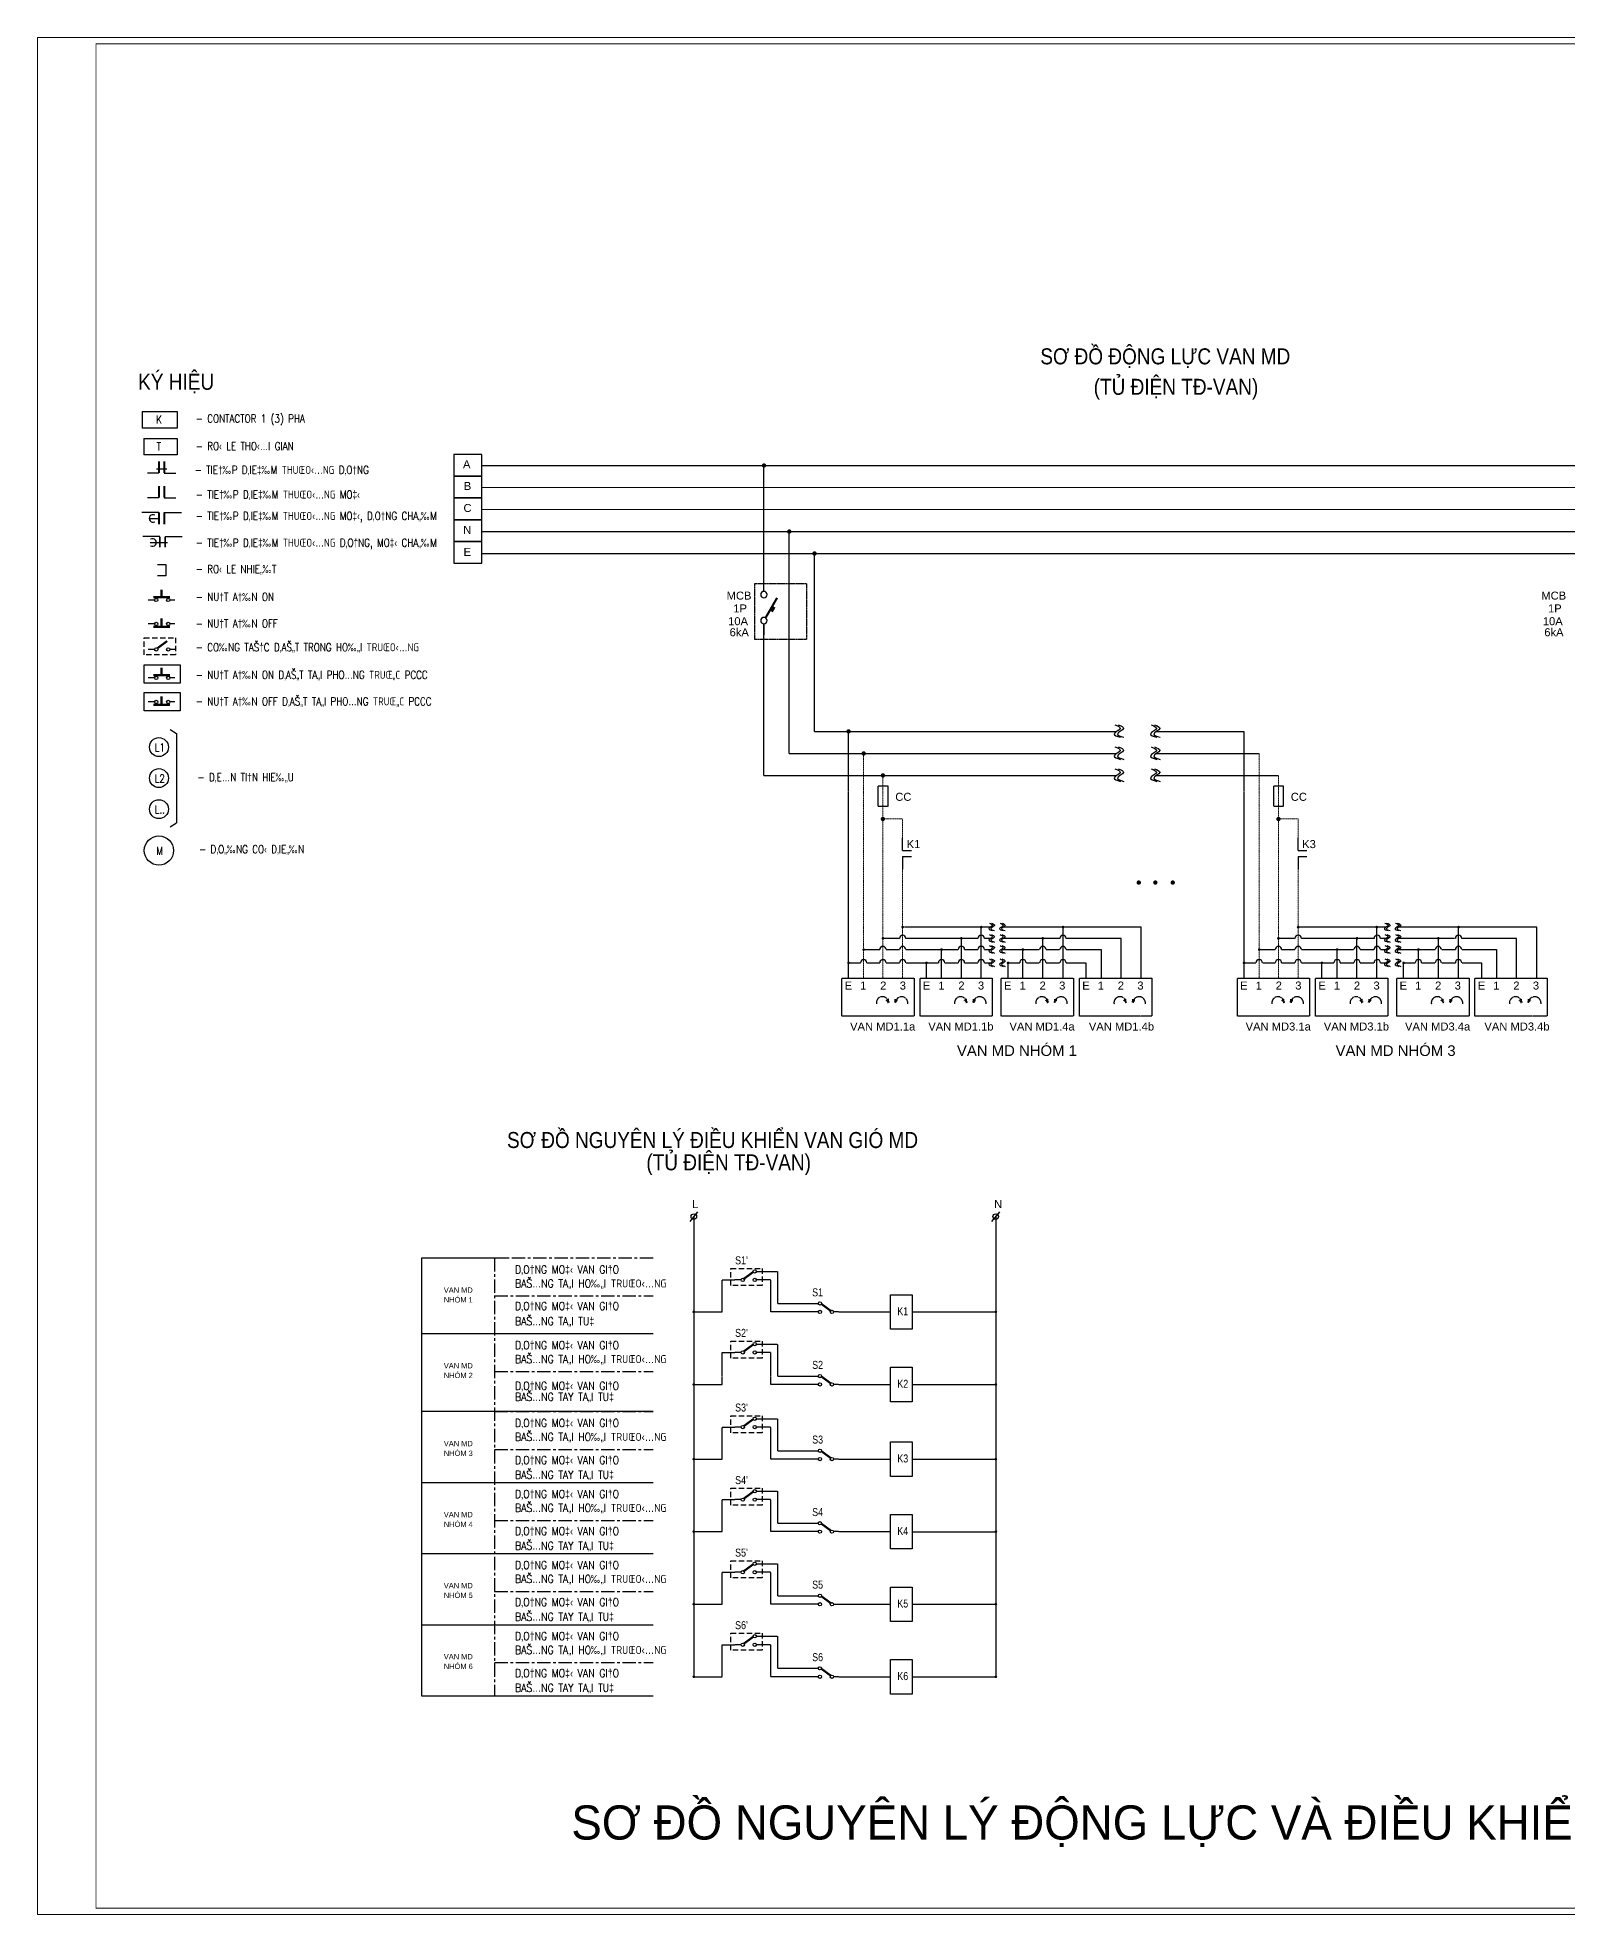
# Model space of a CAD drawing. Header units: millimetres. Extents: x -91525 to 4597779, y -698580 to 576167.
# Drawn here: x -91525 to -19815, y 163452 to 251426 of the extents above; entities that cross this region are included whole.
import ezdxf
from ezdxf.enums import TextEntityAlignment as Align

# ---------------------------------------------------------------- set-up
doc = ezdxf.new("R2010")
doc.units = ezdxf.units.MM
for name, pattern in [('CENTER', [2, 1.25, -0.25, 0.25, -0.25]), ('DASHED', [19.05, 12.7, -6.35]), ('DASHED2', [0.375, 0.25, -0.125]), ('HIDDEN', [0.375, 0.25, -0.125]), ('HIDDEN2', [4.7625, 3.175, -1.5875])]:
    doc.linetypes.add(name, pattern=pattern)
doc.layers.get('DEFPOINTS').update_dxf_attribs({"lineweight": 5})
for name, color, linetype, lineweight in [('0-----E-Line', 4, 'DASHED', 0), ('0---TBD---SD', 2, 'Continuous', 25), ('KHUNG TEN SD3 - Ariyana 2007$0$0-CON', 253, 'Continuous', 0), ('TBI', 2, 'Continuous', 25)]:
    doc.layers.add(name, color=color, linetype=linetype, lineweight=lineweight)
for name, color, linetype in [('0-----E.Text', 3, 'Continuous'), ('0-----ED-Text', 3, 'Continuous'), ('0---TBD', 2, 'Continuous'), ('0---TEXT', 3, 'Continuous'), ('0-CDC-ME2-Equip', 2, 'Continuous'), ('0-TEXTDIEN', 4, 'Continuous'), ('1-DAY', 4, 'DASHED'), ('2', 3, 'Continuous'), ('4', 2, 'Continuous'), ('CHU', 2, 'Continuous'), ('CHUTO', 3, 'Continuous'), ('DAY', 4, 'Continuous'), ('DAY DAN', 4, 'DASHED2'), ('DAY-CS', 4, 'HIDDEN'), ('HIIDEN', 2, 'HIDDEN2'), ('MANH', 9, 'Continuous'), ('PHU KIEN', 7, 'Continuous'), ('TBD', 2, 'Continuous'), ('TEXT', 6, 'Continuous')]:
    doc.layers.add(name, color=color, linetype=linetype)
doc.styles.add('0-----E.Arial', font='arial.ttf')
doc.styles.add('AVANTH', font='VHAVAN.TTF')
doc.styles.add('E-Diagram', font='arial.ttf')
doc.styles.add('ROMANS', font='romans.shx', dxfattribs={"width": 0.7, "bigfont": 'vns.shx'})
doc.styles.add('ROMANS1', font='ROMANS1.shx', dxfattribs={"width": 0.8})

# ---------------------------------------------------------------- blocks, each defined once
blk = doc.blocks.new('DI2')
at = {"layer": '0-CDC-ME2-Equip'}
for p, q in [((0, 1000), (0, 1250)), ((0, 250), (0, 0))]:
    blk.add_line(p, q, dxfattribs=at)
for points, const_width in [([(-37, 390), (-302, 850)], 50), ([(-177, 533), (-239, 641)], 60)]:
    blk.add_lwpolyline(points, dxfattribs=dict(at, const_width=const_width))
for centre in [(0, 925), (0, 325)]:
    blk.add_circle(centre, 75, dxfattribs=at)
blk = doc.blocks.new('MD valve')
at = {"layer": 'DAY-CS', "color": 2, "ltscale": 5}
blk.add_lwpolyline([(0, 1785), (3386, 1785), (3386, 0), (0, 0)], close=True, dxfattribs=at)
at = {"layer": 'DAY-CS', "color": 1, "ltscale": 5, "elevation": 0}
for points in [[(1621, 576, -1.038522), (2183, 650, 0.218444)], [(3095, 576, 0.974287), (2503, 650, -0.218444)]]:
    blk.add_lwpolyline(points, format="xyb", dxfattribs=at)
for points in [[(2183, 650), (2083, 743), (2133, 760)], [(2183, 650), (2180, 786), (2133, 760)], [(2141, 630), (2227, 671)], [(2545, 630), (2459, 671)], [(2503, 650), (2506, 786), (2552, 760)], [(2503, 650), (2602, 743), (2552, 760)]]:
    blk.add_lwpolyline(points, dxfattribs=at)
at = {"layer": '0-----ED-Text', "linetype": 'Continuous', "style": 'E-Diagram'}
for s, p in [('E', (305, 1241, 0)), ('1', (1003, 1241, 0)), ('2', (1942, 1244, 0)), ('3', (2860, 1244, 0))]:
    blk.add_text(s, height=375, dxfattribs=at).set_placement(p, align=Align.CENTER)
blk = doc.blocks.new('TDM')
at = {"layer": '0---TBD---SD'}
for p, q in [((334849, 442398), (334849, 442782)), ((334849, 442398), (335027, 442398)), ((334849, 442221), (334849, 441837)), ((334849, 442221), (335027, 442221)), ((334938, 442398), (335115, 442398)), ((334938, 442221), (335115, 442221))]:
    blk.add_line(p, q, dxfattribs=at)
blk = doc.blocks.new('KHUNG TEN SD3 - Ariyana 2007')
at = {"layer": 'DEFPOINTS', "color": 1}
blk.add_lwpolyline([(527153.77, 1774368.57), (527559.52, 1774368.57), (527559.52, 1774655.49), (527153.77, 1774655.49)], close=True, dxfattribs=at)
at = {"layer": 'KHUNG TEN SD3 - Ariyana 2007$0$0-CON', "const_width": 0.12}
blk.add_lwpolyline([(527162.72, 1774654.54), (527558.56, 1774654.54), (527558.56, 1774369.53), (527162.72, 1774369.53)], close=True, dxfattribs=at)

msp = doc.modelspace()

# ---------------------------------------------------------------- linework, layer by layer
at = {"color": 1, "linetype": 'CENTER', "ltscale": 500}
for p, q in [((-62665, 194214), (-69531, 194214)), ((-62665, 190669), (-69531, 190669)), ((-62665, 187022, 0), (-69531, 187022, 0))]:
    msp.add_line(p, q, dxfattribs=at)
at = {"color": 1, "linetype": 'CENTER', "ltscale": 500, "elevation": 0}
for points in [[(-70112, 194214), (-70112, 173705)], [(-70112, 192444), (-62665, 192444)], [(-70112, 188899), (-62665, 188899)], [(-70112, 187022), (-62665, 187022)], [(-70112, 185252), (-62665, 185252)], [(-70112, 181923), (-62665, 181923)], [(-70112, 178594), (-62665, 178594)], [(-70112, 175264), (-62665, 175264)]]:
    msp.add_lwpolyline(points, dxfattribs=at)
at = {"layer": '0-----E-Line'}
for p, q in [((-52803, 207345, 0), (-52803, 217870)), ((-34264, 207345, 0), (-34264, 217870)), ((-51900, 207345, 0), (-51900, 216840)), ((-33361, 207345, 0), (-33361, 216840)), ((-50977, 207345, 0), (-50977, 212440)), ((-32438, 207345, 0), (-32438, 212440))]:
    msp.add_line(p, q, dxfattribs=at)
at = {"layer": '0-----E-Line', "elevation": 0}
for points in [[(-51900, 214799), (-50977, 214799), (-50977, 213913)], [(-32438, 213913), (-32438, 214799), (-33361, 214799)]]:
    msp.add_lwpolyline(points, dxfattribs=at)
at = {"layer": '0---TBD', "color": 1}
for p, q in [((-73522, 194214), (-73522, 173705, 0)), ((-69531, 194214), (-73522, 194214)), ((-69531, 194214), (-73522, 194214)), ((-69531, 190669), (-73522, 190669)), ((-69531, 190669), (-73522, 190669)), ((-69531, 190669), (-73522, 190669)), ((-69531, 187022, 0), (-73522, 187022, 0)), ((-69531, 187022, 0), (-73522, 187022, 0)), ((-69531, 187022, 0), (-73522, 187022, 0))]:
    msp.add_line(p, q, dxfattribs=at)
at = {"layer": '0---TBD', "color": 1, "linetype": 'DASHED', "ltscale": 1000}
for p, q in [((-62665, 190669), (-69531, 190669)), ((-62665, 190669), (-69531, 190669)), ((-62665, 187022, 0), (-69531, 187022, 0)), ((-62665, 187022, 0), (-69531, 187022, 0))]:
    msp.add_line(p, q, dxfattribs=at)
at = {"layer": '0---TBD', "color": 1, "elevation": 0}
for points in [[(-73522, 183693), (-62665, 183693)], [(-73522, 180363), (-62665, 180363)], [(-73522, 177034), (-62665, 177034)], [(-73522, 173705), (-62665, 173705)]]:
    msp.add_lwpolyline(points, dxfattribs=at)
at = {"layer": '0---TBD---SD', "linetype": 'Continuous'}
for p, q in [((-85834, 231010), (-86377, 231010)), ((-85466, 231198), (-85951, 231198)), ((-85583, 231010), (-85039, 231010)), ((-85834, 229857), (-86377, 229857)), ((-85583, 229857), (-85039, 229857)), ((-85834, 229164), (-86637, 229164)), ((-86292, 228886), (-85834, 228886)), ((-85583, 229164), (-84780, 229164)), ((-85793, 228038), (-86596, 228038)), ((-85542, 228038), (-84739, 228038)), ((-86251, 227760), (-85440, 227760))]:
    msp.add_line(p, q, dxfattribs=at)
for centre, start, end in [((-86114, 228886), 59.96922, 300.03078), ((-86136, 227760), 239.96922, 120.03078)]:
    msp.add_arc(centre, 178, start, end, dxfattribs=at)
at = {"layer": '2', "color": 2, "linetype": 'Continuous'}
for p, q in [((-85904, 226721), (-85513, 226721)), ((-85513, 226200), (-85904, 226200)), ((-85513, 226721), (-85513, 226200))]:
    msp.add_line(p, q, dxfattribs=at)
at = {"layer": '2', "color": 1, "linetype": 'HIDDEN2', "elevation": 0}
msp.add_lwpolyline([(-55471, 225822), (-57914, 225822), (-57914, 223233), (-55471, 223233)], close=True, dxfattribs=at)
at = {"layer": '2', "color": 1, "ltscale": 0.3, "elevation": 0}
for points in [[(-86532, 222028), (-84842, 222028), (-84842, 221171), (-86532, 221171)], [(-86532, 220728), (-84842, 220728), (-84842, 219872), (-86532, 219872)]]:
    msp.add_lwpolyline(points, close=True, dxfattribs=at)
at = {"layer": '4', "elevation": 0}
for points in [[(-72012, 230860), (-70696, 230860), (-70696, 231877), (-72012, 231877)], [(-72012, 229844), (-70696, 229844), (-70696, 230860), (-72012, 230860)], [(-72012, 228827), (-70696, 228827), (-70696, 229844), (-72012, 229844)], [(-72012, 227810), (-70696, 227810), (-70696, 228827), (-72012, 228827)], [(-72012, 226793), (-70696, 226793), (-70696, 227810), (-72012, 227810)]]:
    msp.add_lwpolyline(points, close=True, dxfattribs=at)
at = {"layer": 'CHU', "color": 2, "linetype": 'Continuous'}
for p, q in [((-86549, 232627), (-84983, 232627)), ((-86549, 232627), (-86549, 231874)), ((-84983, 232627), (-84983, 231874)), ((-84983, 231874), (-86549, 231874))]:
    msp.add_line(p, q, dxfattribs=at)
for centre in [(-85834, 218168), (-85834, 216713), (-85834, 215259)]:
    msp.add_circle(centre, 444, dxfattribs=at)
at = {"layer": 'CHUTO', "linetype": 'Continuous'}
for p, q in [((-86041, 225062), (-86334, 225062)), ((-85083, 225062), (-85323, 225062)), ((-86041, 223939), (-86334, 223939)), ((-85083, 223939), (-85323, 223939)), ((-86041, 222747), (-86334, 222747)), ((-85083, 222747), (-85323, 222747)), ((-86041, 221411), (-86334, 221411)), ((-85083, 221411), (-85323, 221411)), ((-86041, 220288), (-86334, 220288)), ((-85083, 220288), (-85323, 220288)), ((-58546, 193194), (-58839, 193194)), ((-57588, 193194), (-57828, 193194)), ((-54935, 191694), (-55227, 191694)), ((-53976, 191694), (-54217, 191694)), ((-58546, 189794), (-58839, 189794)), ((-57588, 189794), (-57828, 189794)), ((-54935, 188294), (-55227, 188294)), ((-53976, 188294), (-54217, 188294)), ((-58546, 186294), (-58839, 186294)), ((-57588, 186294), (-57828, 186294)), ((-54935, 184794), (-55227, 184794)), ((-53976, 184794), (-54217, 184794)), ((-58546, 182894), (-58839, 182894)), ((-57588, 182894), (-57828, 182894)), ((-54935, 181394), (-55227, 181394)), ((-53976, 181394), (-54217, 181394)), ((-58546, 179494), (-58839, 179494)), ((-57588, 179494), (-57828, 179494)), ((-54935, 177994), (-55227, 177994)), ((-58546, 176094), (-58839, 176094)), ((-57588, 176094), (-57828, 176094)), ((-54935, 174594), (-55227, 174594)), ((-53976, 174594), (-54217, 174594))]:
    msp.add_line(p, q, dxfattribs=at)
for centre in [(-85963, 225062), (-85401, 225062), (-85963, 223939), (-85401, 223939), (-85963, 222747), (-85401, 222747), (-85963, 221411), (-85401, 221411), (-85963, 220288), (-85401, 220288), (-57906, 193589), (-58468, 193194), (-57906, 193194), (-54857, 192089), (-54857, 191694), (-54294, 191694), (-57906, 190189), (-58468, 189794), (-57906, 189794), (-54857, 188689), (-54857, 188294), (-54294, 188294), (-57906, 186689), (-58468, 186294), (-57906, 186294), (-54857, 185189), (-54857, 184794), (-54294, 184794), (-57906, 183289), (-58468, 182894), (-57906, 182894), (-54857, 181789), (-54857, 181394), (-54294, 181394), (-58468, 179494), (-57906, 179889), (-57906, 179494), (-54857, 178389), (-54857, 177994), (-54294, 177994), (-58468, 176094), (-57906, 176489), (-57906, 176094), (-54857, 174989), (-54857, 174594), (-54294, 174594)]:
    msp.add_circle(centre, 77.3, dxfattribs=at)
at = {"layer": 'DAY'}
for p, q in [((-57476, 225467), (-57476, 231369)), ((-56292, 223233), (-56292, 228271)), ((-55107, 218904), (-55107, 227244)), ((-57477, 216840), (-57477, 223942)), ((-56292, 217870), (-56292, 223233))]:
    msp.add_line(p, q, dxfattribs=at)
for centre, start, end in [((-51900, 208676), 0, 180), ((-50977, 209202, 0), 0.76397, 180), ((-50977, 208676), 0, 180), ((-48221, 208678, 0), 0, 180), ((-47295, 209198, 0), 0, 180), ((-47295, 208678, 0), 0, 180), ((-44405, 208676, 0), 0, 180), ((-43458, 209202, 0), 0, 180), ((-43458, 208676, 0), 0, 180), ((-33361, 208676), 0, 180), ((-32438, 209202), 0, 180), ((-32438, 208676), 0, 180), ((-29677, 208676), 0, 180), ((-28730, 209202), 0, 179.23838), ((-28730, 208676), 0, 180), ((-25866, 208676), 0, 180), ((-24919, 209202), 0, 180), ((-24919, 208676), 0, 180), ((-52803, 208053), 360, 180), ((-51900, 208053), 0, 180), ((-50974, 208054), 0, 180), ((-49150, 208054), 0, 180), ((-48221, 208054), 0, 180), ((-47295, 208054), 0, 180), ((-45339, 208052, 0), 0, 180), ((-44405, 208052, 0), 0, 180), ((-43458, 208052, 0), 0, 180), ((-34264, 208052, 0), 0, 179.22618), ((-33361, 208052, 0), 0, 180), ((-32438, 208052, 0), 0, 180), ((-30611, 208052), 0, 180), ((-29677, 208052), 0, 180), ((-28730, 208052), 0, 180), ((-26799, 208052, 0), 0, 180), ((-25866, 208052, 0), 0, 180), ((-24919, 208052, 0), 0, 180)]:
    msp.add_arc(centre, 150, start, end, dxfattribs=at)
at = {"layer": 'DAY DAN', "linetype": 'ByBlock'}
for p, q in [((-70696, 231365), (-7543, 231366)), ((-70696, 230349), (-7543, 230340)), ((-70696, 229313), (-7543, 229308)), ((-70696, 228277), (-7543, 228276)), ((-70696, 227247), (-7543, 227246)), ((-55107, 218904), (-40934, 218904)), ((-39077, 218904), (-34971, 218904, 0)), ((-56292, 217870), (-40934, 217870)), ((-39077, 217870), (-34264, 217870)), ((-57477, 216840), (-40934, 216840)), ((-39077, 216840), (-33361, 216840))]:
    msp.add_line(p, q, dxfattribs=at)
at = {"layer": 'DAY-CS', "color": 2, "linetype": 'Continuous'}
for p, q in [((-60942, 195934), (-60579, 196386)), ((-46789, 195935), (-46425, 196388)), ((-60765, 196162), (-60765, 174594)), ((-46607, 196162), (-46607, 174594))]:
    msp.add_line(p, q, dxfattribs=at)
for points, const_width in [([(-85834, 231566), (-85834, 231010)], 86.8), ([(-85583, 231566), (-85583, 231010)], 86.8), ([(-85834, 230413), (-85834, 229857)], 86.8), ([(-85583, 230413), (-85583, 229857)], 86.8), ([(-85834, 229164), (-85834, 228608)], 86.8), ([(-85583, 229164), (-85583, 228608)], 86.8), ([(-85793, 228038), (-85793, 227538)], 78.1), ([(-85542, 228038), (-85542, 227538)], 78.1)]:
    msp.add_lwpolyline(points, dxfattribs=dict(at, const_width=const_width))
at = {"layer": 'DAY-CS', "color": 1, "ltscale": 1000, "elevation": 0}
for points in [[(-86524, 223283), (-85061, 223283), (-85061, 222485), (-86524, 222485)], [(-59029, 193730), (-57566, 193730), (-57566, 192933), (-59029, 192933)], [(-59029, 190330), (-57566, 190330), (-57566, 189533), (-59029, 189533)], [(-59029, 186830), (-57566, 186830), (-57566, 186033), (-59029, 186033)], [(-59029, 183430), (-57566, 183430), (-57566, 182633), (-59029, 182633)], [(-59029, 180030), (-57566, 180030), (-57566, 179233), (-59029, 179233)], [(-59029, 176630), (-57566, 176630), (-57566, 175833), (-59029, 175833)]]:
    msp.add_lwpolyline(points, close=True, dxfattribs=at)
at = {"layer": 'DAY-CS', "ltscale": 5, "elevation": 0}
for points in [[(-53511, 207345), (-53511, 218904)], [(-34971, 207345), (-34971, 218904)], [(-46856, 209730), (-50977, 209730)], [(-47295, 207345), (-47295, 209730)], [(-39796, 207345), (-39796, 209730), (-46262, 209730)], [(-43458, 207345), (-43458, 209730)], [(-28317, 209730), (-32438, 209730)], [(-28755, 207345), (-28755, 209730)], [(-21256, 207345), (-21256, 209730), (-27723, 209730)], [(-24919, 207345), (-24919, 209730)], [(-52803, 208678), (-52050, 208678)], [(-51127, 209204), (-51900, 209204)], [(-51750, 208678), (-51127, 208678)], [(-47445, 209204), (-50827, 209204)], [(-50827, 208678), (-48371, 208678)], [(-49150, 207345), (-49150, 208678)], [(-48221, 207345), (-48221, 209204)], [(-48071, 208678), (-47445, 208678)], [(-46848, 209204), (-47145, 209204)], [(-47145, 208678), (-46857, 208678)], [(-46262, 208678), (-44555, 208678)], [(-43608, 209204), (-46254, 209204)], [(-45339, 207345), (-45339, 208678)], [(-44405, 207345), (-44405, 209204)], [(-44255, 208678), (-43608, 208678)], [(-40740, 207345), (-40740, 209204), (-43308, 209204)], [(-43308, 208678), (-41678, 208678), (-41678, 207345)], [(-34264, 208678), (-33511, 208678)], [(-32588, 209204), (-33361, 209204)], [(-33211, 208678), (-32588, 208678)], [(-28880, 209204), (-32288, 209204)], [(-32288, 208678), (-29827, 208678)], [(-30611, 207345), (-30611, 208678)], [(-29682, 207345), (-29682, 209204)], [(-29527, 208678), (-28880, 208678)], [(-28309, 209204), (-28580, 209204)], [(-28580, 208678), (-28317, 208678)], [(-27723, 208678), (-26016, 208678)], [(-25069, 209204), (-27715, 209204)], [(-26799, 207345), (-26799, 208678)], [(-25866, 207345), (-25866, 209204)], [(-25716, 208678), (-25069, 208678)], [(-22201, 207345), (-22201, 209204), (-24769, 209204)], [(-24769, 208678), (-23139, 208678), (-23139, 207345)], [(-53511, 208054), (-52953, 208054)], [(-52653, 208054), (-52050, 208054)], [(-51750, 208054), (-51124, 208054)], [(-50824, 208054), (-49300, 208054)], [(-49864, 207345), (-49864, 208054)], [(-49000, 208054), (-48371, 208054)], [(-48071, 208054), (-47445, 208054)], [(-47145, 208054), (-46857, 208054)], [(-46033, 208054), (-45489, 208054)], [(-46033, 207345), (-46033, 208054)], [(-45189, 208054), (-44555, 208054)], [(-44255, 208054), (-43608, 208054)], [(-43308, 208054), (-42390, 208054), (-42390, 207345)], [(-34971, 208054), (-34414, 208054)], [(-34114, 208054), (-33511, 208054)], [(-33211, 208054), (-32588, 208054)], [(-32288, 208054), (-30761, 208054)], [(-31324, 207345), (-31324, 208054)], [(-30461, 208054), (-29827, 208054)], [(-29527, 208054), (-28880, 208054)], [(-28580, 208054), (-28317, 208054)], [(-27494, 208054), (-26949, 208054)], [(-27494, 207345), (-27494, 208054)], [(-26649, 208054), (-26016, 208054)], [(-25716, 208054), (-25069, 208054)], [(-24769, 208054), (-23851, 208054), (-23851, 207345)]]:
    msp.add_lwpolyline(points, dxfattribs=at)
at = {"layer": 'DAY-CS', "color": 2, "ltscale": 5, "elevation": 0}
for points in [[(-52124, 216358), (-51676, 216358), (-51676, 215390), (-52124, 215390)], [(-33584, 216358), (-33137, 216358), (-33137, 215390), (-33584, 215390)]]:
    msp.add_lwpolyline(points, close=True, dxfattribs=at)
at = {"layer": 'DAY-CS', "color": 2, "linetype": 'Continuous', "const_width": 62.5, "elevation": 0}
for points in [[(-51008, 209730, 1), (-50946, 209730, 1)], [(-47326, 209730, 1), (-47264, 209730, 1)], [(-43489, 209730, 1), (-43427, 209730, 1)], [(-32469, 209730, 1), (-32406, 209730, 1)], [(-28787, 209730, 1), (-28724, 209730, 1)], [(-24950, 209730, 1), (-24887, 209730, 1)], [(-52834, 208678, 1), (-52772, 208678, 1)], [(-51931, 209204, 1), (-51869, 209204, 1)], [(-49182, 208678, 1), (-49119, 208678, 1)], [(-48252, 209204, 1), (-48190, 209204, 1)], [(-45370, 208678, 1), (-45308, 208678, 1)], [(-44437, 209204, 1), (-44374, 209204, 1)], [(-34295, 208678, 1), (-34232, 208678, 1)], [(-33392, 209204, 1), (-33329, 209204, 1)], [(-30642, 208678, 1), (-30580, 208678, 1)], [(-29713, 209204, 1), (-29650, 209204, 1)], [(-26831, 208678, 1), (-26768, 208678, 1)], [(-25897, 209204, 1), (-25835, 209204, 1)], [(-53542, 208054, 1), (-53480, 208054, 1)], [(-49895, 208054, 1), (-49832, 208054, 1)], [(-46065, 208054, 1), (-46002, 208054, 1)], [(-35003, 208054, 1), (-34940, 208054, 1)], [(-31355, 208054, 1), (-31293, 208054, 1)], [(-27525, 208054, 1), (-27463, 208054, 1)], [(-60797, 191694, 1), (-60734, 191694, 1)], [(-46638, 191694, 1), (-46576, 191694, 1)], [(-60797, 188294, 1), (-60734, 188294, 1)], [(-46638, 188294, 1), (-46576, 188294, 1)], [(-60797, 184794, 1), (-60734, 184794, 1)], [(-46638, 184794, 1), (-46576, 184794, 1)], [(-60797, 181394, 1), (-60734, 181394, 1)], [(-46638, 181394, 1), (-46576, 181394, 1)], [(-60797, 177994, 1), (-60734, 177994, 1)], [(-46638, 177994, 1), (-46576, 177994, 1)], [(-60797, 174594, 1), (-60734, 174594, 1)], [(-46638, 174594, 1), (-46576, 174594, 1)]]:
    msp.add_lwpolyline(points, format="xyb", close=True, dxfattribs=at)
at = {"layer": 'DAY-CS', "color": 2, "ltscale": 5, "elevation": 0}
for points in [[(-57828, 193589), (-56843, 193589), (-56843, 192089), (-54935, 192089)], [(-60765, 191694), (-59441, 191694), (-59441, 193194), (-58839, 193194)], [(-55227, 191694), (-57153, 191694), (-57153, 193194), (-57588, 193194)], [(-53976, 191694), (-51541, 191694)], [(-50525, 191692), (-46607, 191692)], [(-57828, 190189), (-56843, 190189), (-56843, 188689), (-54935, 188689)], [(-60765, 188294), (-59441, 188294), (-59441, 189794), (-58839, 189794)], [(-55227, 188294), (-57153, 188294), (-57153, 189794), (-57588, 189794)], [(-53976, 188294), (-51541, 188294)], [(-50525, 188292), (-46607, 188292)], [(-57828, 186689), (-56843, 186689), (-56843, 185189), (-54935, 185189)], [(-60765, 184794), (-59441, 184794), (-59441, 186294), (-58839, 186294)], [(-55227, 184794), (-57153, 184794), (-57153, 186294), (-57588, 186294)], [(-53976, 184794), (-51541, 184794)], [(-50525, 184792), (-46607, 184792)], [(-57828, 183289), (-56843, 183289), (-56843, 181789), (-54935, 181789)], [(-60765, 181394), (-59441, 181394), (-59441, 182894), (-58839, 182894)], [(-55227, 181394), (-57153, 181394), (-57153, 182894), (-57588, 182894)], [(-53976, 181394), (-51541, 181394)], [(-50525, 181392), (-46607, 181392)], [(-60765, 177994), (-59441, 177994), (-59441, 179494), (-58839, 179494)], [(-57828, 179889), (-56843, 179889), (-56843, 178389), (-54935, 178389)], [(-55227, 177994), (-57153, 177994), (-57153, 179494), (-57588, 179494)], [(-54217, 177994), (-51541, 177994)], [(-50525, 177992), (-46607, 177992)], [(-60765, 174594), (-59441, 174594), (-59441, 176094), (-58839, 176094)], [(-57828, 176489), (-56843, 176489), (-56843, 174989), (-54935, 174989)], [(-55227, 174594), (-57153, 174594), (-57153, 176094), (-57588, 176094)], [(-53976, 174594), (-51541, 174594)], [(-50525, 174592), (-46607, 174592)]]:
    msp.add_lwpolyline(points, dxfattribs=at)
at = {"layer": 'DAY-CS', "color": 2, "linetype": 'Continuous', "elevation": 0}
for points in [[(-50525, 192500), (-50525, 190884), (-51541, 190884), (-51541, 192500)], [(-50525, 189100), (-50525, 187484), (-51541, 187484), (-51541, 189100)], [(-50525, 185600), (-50525, 183984), (-51541, 183984), (-51541, 185600)], [(-50525, 182200), (-50525, 180584), (-51541, 180584), (-51541, 182200)], [(-50525, 178800), (-50525, 177184), (-51541, 177184), (-51541, 178800)], [(-50525, 175400), (-50525, 173784), (-51541, 173784), (-51541, 175400)]]:
    msp.add_lwpolyline(points, close=True, dxfattribs=at)
at = {"layer": 'DAY-CS', "color": 2, "linetype": 'Continuous'}
for centre in [(-60765, 196162), (-46612, 196163)]:
    msp.add_circle(centre, 130, dxfattribs=at)
for points in [[(-41025, 219216), (-40780, 219040), (-41062, 218792), (-40769, 218627)], [(-40868, 219216), (-40623, 219040), (-40904, 218792), (-40611, 218627)], [(-39325, 219216), (-39080, 219040), (-39362, 218792), (-39069, 218627)], [(-39168, 219216), (-38923, 219040), (-39204, 218792), (-38912, 218627)], [(-41025, 218183), (-40780, 218007), (-41062, 217758), (-40769, 217594)], [(-40868, 218183), (-40623, 218007), (-40904, 217758), (-40611, 217594)], [(-39325, 218182), (-39080, 218007), (-39362, 217758), (-39069, 217594)], [(-39168, 218182), (-38923, 218007), (-39204, 217758), (-38912, 217594)], [(-41025, 217152), (-40780, 216976), (-41062, 216728), (-40769, 216563)], [(-40868, 217152), (-40623, 216976), (-40904, 216728), (-40611, 216563)], [(-39325, 217152), (-39080, 216976), (-39362, 216728), (-39069, 216563)], [(-39168, 217152), (-38923, 216976), (-39204, 216728), (-38912, 216563)], [(-46912, 209385, 0), (-46765, 209280, 0), (-46934, 209131, 0), (-46758, 209032, 0)], [(-46911, 209917, 0), (-46764, 209812, 0), (-46933, 209663, 0), (-46757, 209564, 0)], [(-46818, 209385, 0), (-46671, 209280, 0), (-46840, 209131, 0), (-46664, 209032, 0)], [(-46817, 209917, 0), (-46669, 209812, 0), (-46838, 209663, 0), (-46663, 209564, 0)], [(-46412, 209385, 0), (-46265, 209280, 0), (-46434, 209131, 0), (-46259, 209032, 0)], [(-46411, 209917, 0), (-46264, 209811, 0), (-46433, 209662, 0), (-46257, 209564, 0)], [(-46318, 209385, 0), (-46171, 209280, 0), (-46340, 209131, 0), (-46164, 209032, 0)], [(-46317, 209917, 0), (-46170, 209811, 0), (-46339, 209662, 0), (-46163, 209564, 0)], [(-28373, 209385, 0), (-28225, 209280, 0), (-28394, 209131, 0), (-28219, 209032, 0)], [(-28372, 209917, 0), (-28224, 209812, 0), (-28393, 209663, 0), (-28218, 209564, 0)], [(-28278, 209385, 0), (-28131, 209280, 0), (-28300, 209131, 0), (-28124, 209032, 0)], [(-28277, 209917, 0), (-28130, 209812, 0), (-28299, 209663, 0), (-28123, 209564, 0)], [(-27873, 209385, 0), (-27726, 209280, 0), (-27895, 209131, 0), (-27719, 209032, 0)], [(-27872, 209917, 0), (-27725, 209811, 0), (-27894, 209662, 0), (-27718, 209564, 0)], [(-27779, 209385, 0), (-27631, 209280, 0), (-27800, 209131, 0), (-27625, 209032, 0)], [(-27777, 209917, 0), (-27630, 209811, 0), (-27799, 209662, 0), (-27623, 209564, 0)], [(-46911, 208865), (-46764, 208760), (-46933, 208611), (-46757, 208512)], [(-46817, 208865), (-46669, 208760), (-46838, 208611), (-46663, 208512)], [(-46411, 208865), (-46264, 208760), (-46433, 208611), (-46257, 208512)], [(-46317, 208865), (-46170, 208760), (-46339, 208611), (-46163, 208512)], [(-28372, 208865), (-28224, 208760), (-28393, 208611), (-28218, 208512)], [(-28277, 208865), (-28130, 208760), (-28299, 208611), (-28123, 208512)], [(-27872, 208865), (-27725, 208760), (-27894, 208611), (-27718, 208512)], [(-27777, 208865), (-27630, 208760), (-27799, 208611), (-27623, 208512)], [(-46911, 208242), (-46764, 208136), (-46933, 207987), (-46757, 207888)], [(-46817, 208242), (-46669, 208136), (-46838, 207987), (-46663, 207888)], [(-46411, 208242), (-46264, 208136), (-46433, 207987), (-46257, 207888)], [(-46317, 208242), (-46170, 208136), (-46339, 207987), (-46163, 207888)], [(-28372, 208242), (-28224, 208136), (-28393, 207987), (-28218, 207888)], [(-28277, 208242), (-28130, 208136), (-28299, 207987), (-28123, 207888)], [(-27872, 208242), (-27725, 208136), (-27894, 207987), (-27718, 207888)], [(-27777, 208242), (-27630, 208136), (-27799, 207987), (-27623, 207888)]]:
    msp.add_spline(points, degree=3, dxfattribs=at)
at = {"layer": 'HIIDEN', "linetype": 'Continuous'}
msp.add_circle((-85834, 213320), 686, dxfattribs=at)
at = {"layer": 'MANH', "color": 2, "linetype": 'Continuous', "ltscale": 100}
for p, q in [((-86621, 233899), (-84983, 233899)), ((-86621, 233899), (-86621, 233111)), ((-84983, 233899), (-84983, 233111)), ((-84983, 233111), (-86621, 233111))]:
    msp.add_line(p, q, dxfattribs=at)
at = {"layer": 'PHU KIEN', "color": 9, "linetype": 'Continuous', "ltscale": 40}
for p, q in [((-85302, 219000), (-85012, 218812)), ((-85012, 218812), (-85012, 214614)), ((-85302, 214426), (-85012, 214614))]:
    msp.add_line(p, q, dxfattribs=at)
at = {"layer": 'TBD', "linetype": 'ByBlock', "const_width": 102, "elevation": 0}
for points in [[(-57426, 231366, -1), (-57527, 231366, -1)], [(-56241, 228271, -1), (-56342, 228271, -1)], [(-55056, 227244, -1), (-55158, 227244, -1)], [(-53561, 218904, 1), (-53460, 218904, 1)], [(-52854, 217870, 1), (-52752, 217870, 1)], [(-51951, 216840, 1), (-51849, 216840, 1)], [(-51951, 214799, 1), (-51849, 214799, 1)], [(-33411, 214799, 1), (-33310, 214799, 1)], [(-39958, 211818, 1), (-39856, 211818, 1)], [(-39183, 211818, 1), (-39081, 211818, 1)], [(-38367, 211818, 1), (-38265, 211818, 1)]]:
    msp.add_lwpolyline(points, format="xyb", close=True, dxfattribs=at)
at = {"layer": 'TBI', "linetype": 'Continuous'}
for points, const_width in [([(-86099, 225192), (-85318, 225192)], 109), ([(-85708, 225192), (-85708, 225539)], 109), ([(-86099, 223800), (-85318, 223800)], 109), ([(-85708, 223800), (-85708, 224205)], 109), ([(-85908, 222800), (-85447, 223139)], 100), ([(-85708, 221541), (-85708, 221888)], 109), ([(-86099, 221541), (-85318, 221541)], 109), ([(-86099, 220149), (-85318, 220149)], 109), ([(-85708, 220149), (-85708, 220554)], 109)]:
    msp.add_lwpolyline(points, dxfattribs=dict(at, const_width=const_width))
at = {"layer": 'TBI', "linetype": 'Continuous', "const_width": 100, "elevation": 0}
for points in [[(-58413, 193248), (-57952, 193587)], [(-54350, 191748), (-54811, 192087)], [(-58413, 189848), (-57952, 190187)], [(-54350, 188348), (-54811, 188687)], [(-58413, 186348), (-57952, 186687)], [(-54350, 184848), (-54811, 185187)], [(-58413, 182948), (-57952, 183287)], [(-54350, 181448), (-54811, 181787)], [(-58413, 179548), (-57952, 179887)], [(-54350, 178048), (-54811, 178387)], [(-58413, 176148), (-57952, 176487)], [(-54350, 174648), (-54811, 174987)]]:
    msp.add_lwpolyline(points, dxfattribs=at)

# ---------------------------------------------------------------- block references
at = {"layer": '1-DAY', "xscale": -2.03339571878314, "yscale": 2.03339571878314, "zscale": 2.033395718783139}
msp.add_blockref('DI2', (-57476, 223433), dxfattribs=at)
at = {"layer": 'DAY-CS', "color": 2, "ltscale": 5, "xscale": 306.614037341089, "yscale": 306.614037341089, "zscale": 306.614037341089}
msp.add_blockref('KHUNG TEN SD3 - Ariyana 2007', (-161724270, -543882860), dxfattribs=at)
at = {"layer": 'DAY-CS'}
for p in [(-53826, 205560, 0), (-50160, 205560, 0), (-46354, 205560, 0), (-42689, 205560, 0), (-35286, 205560, 0), (-31621, 205560, 0), (-27815, 205560, 0), (-24149, 205560, 0)]:
    msp.add_blockref('MD valve', p, dxfattribs=at)
at = {"layer": 'PHU KIEN', "color": 9, "xscale": 1.55833333323244, "yscale": 1.55833333323244, "zscale": 1.55833333323244}
for p in [(-572784, -476089), (-554245, -476089)]:
    msp.add_blockref('TDM', p, dxfattribs=at)

# ---------------------------------------------------------------- texts
at = {"layer": '0-----E.Text', "color": 6, "linetype": 'Continuous', "style": '0-----E.Arial', "width": 0.85}
for s, p in [('SƠ ĐỒ ĐỘNG LỰC VAN MD ', (-38541, 236108)), ('KÝ HIỆU', (-85028, 234915)), ('SƠ ĐỒ NGUYÊN LÝ ĐIỀU KHIỂN VAN GIÓ MD ', (-59762, 199376))]:
    msp.add_text(s, height=750, dxfattribs=at).set_placement(p, align=Align.CENTER)
for p in [(-42022, 234680), (-62989, 198330)]:
    msp.add_text('(TỦ ĐIỆN TĐ-VAN)', height=750, dxfattribs=at).set_placement(p)
at = {"layer": '0-----ED-Text', "linetype": 'Continuous', "style": 'E-Diagram'}
for s, p in [('MCB', (-58644, 225081)), ('MCB', (-20457, 225081)), ('1P', (-58592, 224481)), ('1P', (-20405, 224481)), ('10A', (-58690, 223881)), ('6kA', (-58636, 223363)), ('10A', (-20503, 223881)), ('6kA', (-20449, 223363)), ('CC', (-50943, 215650, 0)), ('CC', (-32404, 215650, 0)), ('K1', (-50467, 213434, 0)), ('K3', (-31928, 213434, 0))]:
    msp.add_text(s, height=375, dxfattribs=at).set_placement(p, align=Align.CENTER)
for s, height, p in [('VAN MD1.1a', 375, (-53440, 204884)), ('VAN MD1.1b', 375, (-49774, 204884)), ('VAN MD1.4a', 375, (-45968, 204884)), ('VAN MD1.4b', 375, (-42248, 204884)), ('VAN MD3.1a', 375, (-34900, 204884)), ('VAN MD3.1b', 375, (-31235, 204884)), ('VAN MD3.4a', 375, (-27429, 204884)), ('VAN MD3.4b', 375, (-23709, 204884)), ('VAN MD NHÓM 1', 500, (-48432, 203691)), ('VAN MD NHÓM 3', 500, (-30683, 203691)), ('L', 375, (-60840, 196557)), ('N', 375, (-46686, 196559)), ('VAN MD', 250, (-72483, 192591)), ('NHÓM 1', 250, (-72483, 192137)), ('VAN MD', 250, (-72483, 189046)), ('NHÓM 2', 250, (-72483, 188592)), ('VAN MD', 250, (-72483, 185399, 0)), ('NHÓM 3', 250, (-72483, 184945, 0)), ('VAN MD', 250, (-72483, 182070, 0)), ('NHÓM 4', 250, (-72483, 181616, 0)), ('VAN MD', 250, (-72483, 178741, 0)), ('NHÓM 5', 250, (-72483, 178287, 0)), ('VAN MD', 250, (-72483, 175411, 0)), ('NHÓM 6', 250, (-72483, 174957, 0))]:
    msp.add_text(s, height=height, dxfattribs=at).set_placement(p)
at = {"layer": '0-----ED-Text', "color": 3, "style": 'E-Diagram', "width": 0.8}
for s, p in [("S1'", (-58829, 193924)), ('S1', (-55218, 192424)), ('K1', (-51227, 191538)), ("S2'", (-58829, 190524)), ('S2', (-55218, 189024)), ('K2', (-51227, 188138)), ("S3'", (-58829, 187024)), ('S3', (-55218, 185524)), ('K3', (-51227, 184638)), ("S4'", (-58829, 183624)), ('S4', (-55218, 182124)), ('K4', (-51227, 181238)), ("S5'", (-58829, 180224)), ('S5', (-55218, 178724)), ('K5', (-51227, 177838)), ("S6'", (-58829, 176824)), ('S6', (-55218, 175324)), ('K6', (-51227, 174438))]:
    msp.add_text(s, height=375, dxfattribs=at).set_placement(p)
at = {"layer": '0-----ED-Text', "linetype": 'Continuous', "style": 'E-Diagram'}
for tag, p in [('A', (-71409, 231424)), ('B', (-71370, 230407)), ('C', (-71370, 229376)), ('N', (-71382, 228346)), ('E', (-71382, 227315))]:
    msp.add_attdef(tag, text='', height=375, dxfattribs=at).set_placement(p, align=Align.MIDDLE_CENTER)
at = {"layer": '0---TEXT', "linetype": 'Continuous', "style": 'ROMANS1', "width": 0.85}
for s, p in [('D‚O†NG MO‡‹ VAN GI†O', (-69142, 193492)), ('BAŠ…NG TA„I HO‰„I TRUŒO‹…NG', (-69142, 192840)), ('D‚O†NG MO‡‹ VAN GI†O', (-69142, 191783)), ('BAŠ…NG TA„I TU‡', (-69142, 191070)), ('D‚O†NG MO‡‹ VAN GI†O', (-69142, 189947)), ('BAŠ…NG TA„I HO‰„I TRUŒO‹…NG', (-69142, 189295)), ('D‚O†NG MO‡‹ VAN GI†O', (-69142, 188042)), ('BAŠ…NG TAY TA„I TU‡', (-69142, 187525)), ('D‚O†NG MO‡‹ VAN GI†O', (-69142, 186300, 0)), ('BAŠ…NG TA„I HO‰„I TRUŒO‹…NG', (-69142, 185648, 0)), ('D‚O†NG MO‡‹ VAN GI†O', (-69142, 184562, 0)), ('BAŠ…NG TAY TA„I TU‡', (-69142, 183878, 0)), ('D‚O†NG MO‡‹ VAN GI†O', (-69142, 182971, 0)), ('BAŠ…NG TA„I HO‰„I TRUŒO‹…NG', (-69142, 182319, 0)), ('D‚O†NG MO‡‹ VAN GI†O', (-69142, 181233, 0)), ('BAŠ…NG TAY TA„I TU‡', (-69142, 180549, 0)), ('D‚O†NG MO‡‹ VAN GI†O', (-69142, 179642, 0)), ('BAŠ…NG TA„I HO‰„I TRUŒO‹…NG', (-69142, 178989, 0)), ('D‚O†NG MO‡‹ VAN GI†O', (-69142, 177904, 0)), ('BAŠ…NG TAY TA„I TU‡', (-69142, 177220, 0)), ('D‚O†NG MO‡‹ VAN GI†O', (-69142, 176313, 0)), ('BAŠ…NG TA„I HO‰„I TRUŒO‹…NG', (-69142, 175660, 0)), ('D‚O†NG MO‡‹ VAN GI†O', (-69142, 174574, 0)), ('BAŠ…NG TAY TA„I TU‡', (-69142, 173890, 0))]:
    msp.add_text(s, height=375, dxfattribs=at).set_placement(p)
at = {"layer": '0-TEXTDIEN', "color": 3, "linetype": 'Continuous', "style": 'ROMANS1', "width": 0.8}
for s, p in [('L1', (-86033, 217963)), ('L2', (-86033, 216509)), ('L..', (-86033, 215054))]:
    msp.add_text(s, height=375, dxfattribs=at).set_placement(p)
at = {"layer": 'TEXT', "color": 3, "linetype": 'Continuous', "width": 0.8}
for s, height, style, p in [('K', 375, 'ROMANS', (-85967, 233336)), ('- CONTACTOR 1 (3) PHA', 375.01, 'ROMANS1', (-84109, 233377)), ('T', 375, 'ROMANS', (-85945, 232065)), ('- RO‹ LE THO‹…I GIAN', 375.01, 'ROMANS1', (-84109, 232088)), ('- TIE†‰P D‚IE‡‰M THUŒO‹…NG D‚O†NG', 375.01, 'ROMANS1', (-84161, 230971)), ('- TIE†‰P D‚IE‡‰M THUŒO‹…NG MO‡‹', 375.01, 'ROMANS1', (-84109, 229818)), ('- TIE†‰P D‚IE‡‰M THUŒO‹…NG MO‡‹, D‚O†NG CHA„‰M', 375.01, 'ROMANS1', (-84109, 228815)), ('- TIE†‰P D‚IE‡‰M THUŒO‹…NG D‚O†NG, MO‡‹ CHA„‰M', 375.01, 'ROMANS1', (-84109, 227559)), ('- RO‹ LE NHIE„‰T', 375.01, 'ROMANS1', (-84109, 226325)), ('- NU†T A†‰N ON', 375.01, 'ROMANS1', (-84109, 225018)), ('- NU†T A†‰N OFF', 375.01, 'ROMANS1', (-84109, 223773)), ('- CO‰NG TAŠ†C D‚AŠ„T TRONG HO‰„I TRUŒO‹…NG', 375.01, 'ROMANS1', (-84109, 222660)), ('- NU†T A†‰N ON D‚AŠ„T TA„I PHO…NG TRUŒ„C PCCC', 375.01, 'ROMANS1', (-84109, 221367)), ('- NU†T A†‰N OFF D‚AŠ„T TA„I PHO…NG TRUŒ„C PCCC', 375.01, 'ROMANS1', (-84109, 220122)), ('- D‚E…N TI†N HIE‰„U', 375.01, 'ROMANS1', (-84026, 216566)), ('- D‚O„‰NG CO‹ D‚IE„‰N', 375.01, 'ROMANS1', (-83956, 213192))]:
    msp.add_text(s, height=height, dxfattribs=dict(at, style=style)).set_placement(p)
at = {"layer": 'TEXT', "color": 3, "linetype": 'Continuous', "style": 'ROMANS1', "width": 0.8}
msp.add_text('M', height=375, dxfattribs=at).set_placement((-85806, 213123), align=Align.CENTER)
at = {"layer": 'TEXT', "lineweight": 100, "style": 'AVANTH'}
msp.add_text('S¥ §å NGUY£N Lý §éNG LùC Vµ §IÒU KHIÓN VAN GIã MD (T§-VAN )', height=1600, rotation=0, dxfattribs=at).set_placement((-66504, 166963))

doc.saveas('drawing.dxf')
